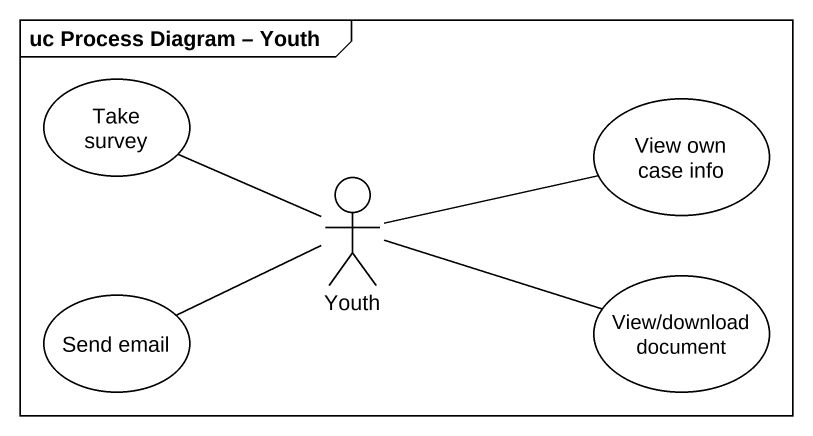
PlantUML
@startuml
mainframe uc Process Diagram – Youth
usecase "Take survey" as Take_survey
actor Youth
usecase "View own case info" as View_own_case_info
usecase "Send email" as Send_email
usecase "View/download document" as View_download_document
Youth -left- Take_survey
Youth -right- View_own_case_info
Youth -left- Send_email
Youth -right- View_download_document
@enduml
